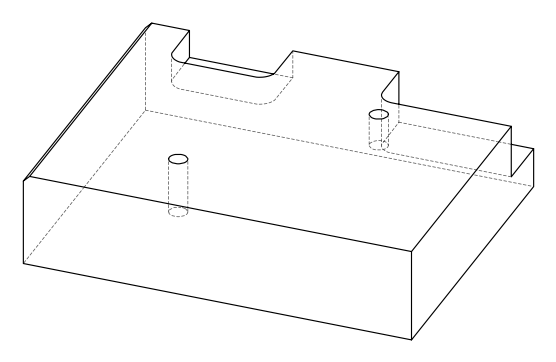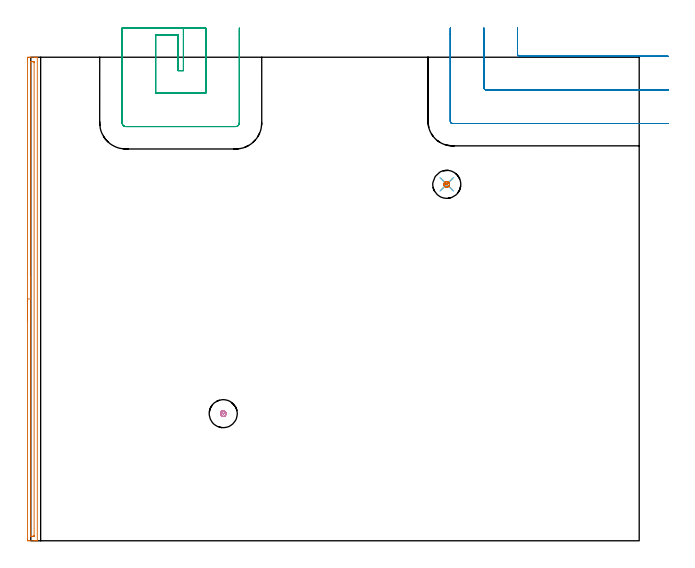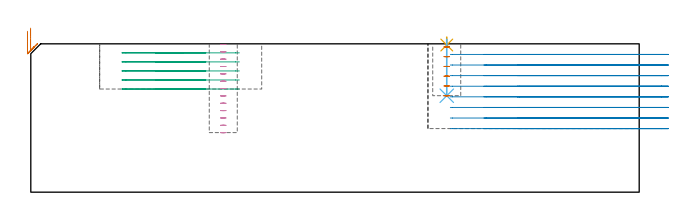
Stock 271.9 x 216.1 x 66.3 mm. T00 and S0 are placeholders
(PLAN: 7 operations, 5 tool changes, 14.1 min)
(1 AREA_MILL | FG_CHAMFER_SURFACE | UGT0205_001 | 3.63 min | 2096 mm3)
(2 MILL_CORNER_NOTCH_RECTANGULAR | CORNER_NOTCH_RECTANGULAR | UGT0201_094 | Follow Part, ap 5, ae 75% | 5.9 min | 140712 mm3)
(3 MILL_SLOT | SLOT_PARTIAL_RECTANGULAR | UGT0201_094 | Follow Part, ap 5, ae 75% | 3.52 min | 58778 mm3)
(4 MILL_BLIND_HOLE_FROM_SOLID_MATERIAL | STEP1POCKET | NXT0201_013 | Spiral | 0.62 min | 4878 mm3)
(5 SPOT_DRILL | STEP1POCKET_1 | NXT0321_9005460120000 | 0.03 min | 13 mm3)
(6 DRILL_BLIND_HOLE_INTO_CENTER | STEP1POCKET_1 | NXT0301_086 | 0.1 min | 2268 mm3)
(7 MILL_ROUGH_BLIND_HOLE_CONTOUR | STEP1POCKET_1 | NXT0201_013 | Spiral | 0.29 min | 585 mm3)
(TOOL UGT0205_001 | Chamfer Mill 20 x 3 x 45 deg. | D20 FL50 Z2)
(TOOL UGT0201_094 | End mill 20 mm | D20 FL38 Z4)
(TOOL NXT0201_013 | ENDMILL 10mm | D10 FL30 Z4)
(TOOL NXT0321_9005460120000 | NC Spot Drill, 142deg, 12mm, Carbide, Uncoated | D12 PA142 FL30 Z2)
(TOOL NXT0301_086 | Carbide Drill 11.5mm [860.1-1150-035A1-MM 2214] | D11.5 PA140 FL55 Z2)
(OP 1 AREA_MILL)
G17 G21 G94 G90
T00 M6
G54
G17 G0 G90 X-1.5 Y98.05 S1061 M3
G43 Z76.3 H0
Z71.9
G94 G1 Y98.088 Z71.028 F250.
Y98.202 Z70.163
Y98.391 Z69.312
Y98.653 Z68.48
Y98.987 Z67.674
Y99.39 Z66.9
Y99.858 Z66.164
Y100.39 Z65.472
Y100.979 Z64.829
Y101.622 Z64.24
Y102.314 Z63.708
Y103.05 Z63.24
Y103.824 Z62.837
Y104.63 Z62.503
Y105.462 Z62.241
Y106.314 Z62.052
Y107.178 Z61.938
Y108.05 Z61.9
Y215.057
X-1.499 Y215.505 Z61.901
X-1.495 Y215.943 Z61.902
X-1.491 Y216.09 Z61.905
X-1.061 Y216.1 Z62.334
X-0.476 Z62.921
X-0.181 Z63.216
X1.581 Z64.975
X2.171 Z65.57
X2.461 Z65.86
X2.607 Y216.099 Z66.006
X2.894 Y216.09 Z66.293
X2.9 Y215.95 Z66.3
Y0.15
X2.894 Y0.01 Z66.293
X2.605 Y0. Z66.004
X2.171 Z65.571
X1.581 Z64.975
X-0.476 Z62.921
X-1.061 Y0.002 Z62.334
X-1.293 Y0.004 Z62.102
X-1.491 Y0.01 Z61.905
X-1.494 Y0.157 Z61.902
X-1.499 Y0.595 Z61.901
X-1.5 Y1.04 Z61.9
Y108.05
X-0.086 Z63.314
X-0.085 Y213.92 Z63.315
X-0.084 Y214.019 Z63.316
X-0.082 Y214.068 Z63.318
X-0.08 Y214.085 Z63.32
X-0.048 Y214.09 Z63.352
X0.328 Y214.098 Z63.728
X0.7 Y214.099 Z64.1
X1.21 Y214.096 Z64.61
X1.396 Y214.09 Z64.796
X1.479 Y214.074 Z64.879
X1.484 Y213.819 Z64.884
X1.485 Y213.721 Z64.885
X1.486 Y2.379 Z64.886
X1.485 Y2.18 Z64.885
X1.484 Y2.081 Z64.884
X1.481 Y2.032 Z64.881
X1.48 Y2.015 Z64.88
X1.448 Y2.01 Z64.848
X1.072 Y2.002 Z64.472
X0.7 Y2.001 Z64.1
X0.19 Y2.004 Z63.59
X0.004 Y2.01 Z63.404
X-0.079 Y2.026 Z63.321
X-0.084 Y2.281 Z63.316
X-0.085 Y2.379 Z63.315
X-0.086 Y108.05 Z63.314
Y108.922 Z63.352
Y109.786 Z63.466
Y110.638 Z63.655
Y111.47 Z63.917
Y112.276 Z64.251
Y113.05 Z64.654
Y113.786 Z65.123
Y114.478 Z65.654
Y115.121 Z66.243
Y115.71 Z66.886
Y116.242 Z67.578
Y116.71 Z68.314
Y117.113 Z69.088
Y117.447 Z69.894
Y117.709 Z70.726
Y117.898 Z71.578
Y118.012 Z72.443
Y118.05 Z73.314
G0 Z76.3
M5
M2
(OP 2 MILL_CORNER_NOTCH_RECTANGULAR)
G17 G21 G94 G90
T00 M6
G54
G17 G0 G90 X217.5 Y229.1 S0 M3
G43 Z76.3 H0
Z61.562
G94 G1 Y226.1 F250.
Y217.496 F500.
G3 X218.496 Y216.5 R1.
G1 X281.892
X284.892 F250.
G0 Z76.3
X202.5 Y229.1
Z61.562
G1 Y226.1
Y202.496 F500.
G3 X203.496 Y201.5 R1.
G1 X281.9
X284.9 F250.
G0 Z76.3
X187.5 Y229.1
Z61.562
G1 Y226.1
Y187.496 F500.
G3 X188.496 Y186.5 R1.
G1 X281.9
X284.9 F250.
G0 Z76.3
X217.5 Y229.1
Z56.825
G1 Y226.1
Y217.496 F500.
G3 X218.496 Y216.5 R1.
G1 X281.892
X284.892 F250.
G0 Z76.3
X202.5 Y229.1
Z56.825
G1 Y226.1
Y202.496 F500.
G3 X203.496 Y201.5 R1.
G1 X281.9
X284.9 F250.
G0 Z76.3
X187.5 Y229.1
Z56.825
G1 Y226.1
Y187.496 F500.
G3 X188.496 Y186.5 R1.
G1 X281.9
X284.9 F250.
G0 Z76.3
X217.5 Y229.1
Z52.087
G1 Y226.1
Y217.496 F500.
G3 X218.496 Y216.5 R1.
G1 X281.892
X284.892 F250.
G0 Z76.3
X202.5 Y229.1
Z52.087
G1 Y226.1
Y202.496 F500.
G3 X203.496 Y201.5 R1.
G1 X281.9
X284.9 F250.
G0 Z76.3
X187.5 Y229.1
Z52.087
G1 Y226.1
Y187.496 F500.
G3 X188.496 Y186.5 R1.
G1 X281.9
X284.9 F250.
G0 Z76.3
X217.5 Y229.1
Z47.35
G1 Y226.1
Y217.496 F500.
G3 X218.496 Y216.5 R1.
G1 X281.892
X284.892 F250.
G0 Z76.3
X202.5 Y229.1
Z47.35
G1 Y226.1
Y202.496 F500.
G3 X203.496 Y201.5 R1.
G1 X281.9
X284.9 F250.
G0 Z76.3
X187.5 Y229.1
Z47.35
G1 Y226.1
Y187.496 F500.
G3 X188.496 Y186.5 R1.
G1 X281.9
X284.9 F250.
G0 Z76.3
X217.5 Y229.1
Z42.612
G1 Y226.1
Y217.496 F500.
G3 X218.496 Y216.5 R1.
G1 X281.892
X284.892 F250.
G0 Z76.3
X202.5 Y229.1
Z42.612
G1 Y226.1
Y202.496 F500.
G3 X203.496 Y201.5 R1.
G1 X281.9
X284.9 F250.
G0 Z76.3
X187.5 Y229.1
Z42.612
G1 Y226.1
Y187.496 F500.
G3 X188.496 Y186.5 R1.
G1 X281.9
X284.9 F250.
G0 Z76.3
X217.5 Y229.1
Z37.875
G1 Y226.1
Y217.496 F500.
G3 X218.496 Y216.5 R1.
G1 X281.892
X284.892 F250.
G0 Z76.3
X202.5 Y229.1
Z37.875
G1 Y226.1
Y202.496 F500.
G3 X203.496 Y201.5 R1.
G1 X281.9
X284.9 F250.
G0 Z76.3
X187.5 Y229.1
Z37.875
G1 Y226.1
Y187.496 F500.
G3 X188.496 Y186.5 R1.
G1 X281.9
X284.9 F250.
G0 Z76.3
X217.5 Y229.1
Z33.137
G1 Y226.1
Y217.496 F500.
G3 X218.496 Y216.5 R1.
G1 X281.892
X284.892 F250.
G0 Z76.3
X202.5 Y229.1
Z33.137
G1 Y226.1
Y202.496 F500.
G3 X203.496 Y201.5 R1.
G1 X281.9
X284.9 F250.
G0 Z76.3
X187.5 Y229.1
Z33.137
G1 Y226.1
Y187.496 F500.
G3 X188.496 Y186.5 R1.
G1 X281.9
X284.9 F250.
G0 Z76.3
X217.5 Y229.1
Z28.4
G1 Y226.1
Y217.496 F500.
G3 X218.496 Y216.5 R1.
G1 X281.892
X284.892 F250.
G0 Z76.3
X202.5 Y229.1
Z28.4
G1 Y226.1
Y202.496 F500.
G3 X203.496 Y201.5 R1.
G1 X281.9
X284.9 F250.
G0 Z76.3
X187.5 Y229.1
Z28.4
G1 Y226.1
Y187.496 F500.
G3 X188.496 Y186.5 R1.
G1 X281.9
X284.9 F250.
G0 Z76.3
M5
M2
(OP 3 MILL_SLOT)
G17 G21 G94 G90
T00 M6
G54
G17 G0 G90 X68.2 Y229.1 S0 M3
G43 Z76.3 H0
Z62.26
G94 G1 Y226.1 F250.
Y210.1 F500.
X65.8
Y226.1
X55.8
Y200.1
X78.2
Y226.1
Y229.1 F250.
X40.8
Y226.1
Y186.8 F500.
G3 X42.5 Y185.1 R1.7
G1 X91.5
G3 X93.2 Y186.8 R1.7
G1 Y226.1
Y229.1 F250.
G0 X68.2 Z58.22
G1 Y226.1
Y210.1 F500.
X65.8
Y226.1
X55.8
Y200.1
X78.2
Y226.1
Y229.1 F250.
X40.8
Y226.1
Y186.8 F500.
G3 X42.5 Y185.1 R1.7
G1 X91.5
G3 X93.2 Y186.8 R1.7
G1 Y226.1
Y229.1 F250.
G0 X68.2 Z54.18
G1 Y226.1
Y210.1 F500.
X65.8
Y226.1
X55.8
Y200.1
X78.2
Y226.1
Y229.1 F250.
X40.8
Y226.1
Y186.8 F500.
G3 X42.5 Y185.1 R1.7
G1 X91.5
G3 X93.2 Y186.8 R1.7
G1 Y226.1
Y229.1 F250.
G0 X68.2 Z50.14
G1 Y226.1
Y210.1 F500.
X65.8
Y226.1
X55.8
Y200.1
X78.2
Y226.1
Y229.1 F250.
X40.8
Y226.1
Y186.8 F500.
G3 X42.5 Y185.1 R1.7
G1 X91.5
G3 X93.2 Y186.8 R1.7
G1 Y226.1
Y229.1 F250.
G0 X68.2 Z46.1
G1 Y226.1
Y210.1 F500.
X65.8
Y226.1
X55.8
Y200.1
X78.2
Y226.1
Y229.1 F250.
X40.8
Y226.1
Y186.8 F500.
G3 X42.5 Y185.1 R1.7
G1 X91.5
G3 X93.2 Y186.8 R1.7
G1 Y226.1
Y229.1 F250.
G0 Z76.3
M5
M2
(OP 4 MILL_BLIND_HOLE_FROM_SOLID_MATERIAL)
G17 G21 G94 G90
T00 M6
G54
G17 G0 G90 X86. Y56.8 S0 M3
G43 Z76.3 H0
Z66.015
G94 G3 X86.625 Y57.425 R0.625 F250.
X86. Y58.05 R0.625
X84.75 Y56.8 R1.25
X86. Y58.05 R-1.25
X85.375 Y57.425 R0.625
X86. Y56.8 R0.625
G0 Z62.731
G3 X86.625 Y57.425 R0.625
X86. Y58.05 R0.625
X84.75 Y56.8 R1.25
X86. Y58.05 R-1.25
X85.375 Y57.425 R0.625
X86. Y56.8 R0.625
G0 Z59.446
G3 X86.625 Y57.425 R0.625
X86. Y58.05 R0.625
X84.75 Y56.8 R1.25
X86. Y58.05 R-1.25
X85.375 Y57.425 R0.625
X86. Y56.8 R0.625
G0 Z56.162
G3 X86.625 Y57.425 R0.625
X86. Y58.05 R0.625
X84.75 Y56.8 R1.25
X86. Y58.05 R-1.25
X85.375 Y57.425 R0.625
X86. Y56.8 R0.625
G0 Z52.877
G3 X86.625 Y57.425 R0.625
X86. Y58.05 R0.625
X84.75 Y56.8 R1.25
X86. Y58.05 R-1.25
X85.375 Y57.425 R0.625
X86. Y56.8 R0.625
G0 Z49.592
G3 X86.625 Y57.425 R0.625
X86. Y58.05 R0.625
X84.75 Y56.8 R1.25
X86. Y58.05 R-1.25
X85.375 Y57.425 R0.625
X86. Y56.8 R0.625
G0 Z46.308
G3 X86.625 Y57.425 R0.625
X86. Y58.05 R0.625
X84.75 Y56.8 R1.25
X86. Y58.05 R-1.25
X85.375 Y57.425 R0.625
X86. Y56.8 R0.625
G0 Z43.023
G3 X86.625 Y57.425 R0.625
X86. Y58.05 R0.625
X84.75 Y56.8 R1.25
X86. Y58.05 R-1.25
X85.375 Y57.425 R0.625
X86. Y56.8 R0.625
G0 Z39.738
G3 X86.625 Y57.425 R0.625
X86. Y58.05 R0.625
X84.75 Y56.8 R1.25
X86. Y58.05 R-1.25
X85.375 Y57.425 R0.625
X86. Y56.8 R0.625
G0 Z36.454
G3 X86.625 Y57.425 R0.625
X86. Y58.05 R0.625
X84.75 Y56.8 R1.25
X86. Y58.05 R-1.25
X85.375 Y57.425 R0.625
X86. Y56.8 R0.625
G0 Z33.169
G3 X86.625 Y57.425 R0.625
X86. Y58.05 R0.625
X84.75 Y56.8 R1.25
X86. Y58.05 R-1.25
X85.375 Y57.425 R0.625
X86. Y56.8 R0.625
G0 Z29.885
G3 X86.625 Y57.425 R0.625
X86. Y58.05 R0.625
X84.75 Y56.8 R1.25
X86. Y58.05 R-1.25
X85.375 Y57.425 R0.625
X86. Y56.8 R0.625
G0 Z26.6
G3 X86.625 Y57.425 R0.625
X86. Y58.05 R0.625
X84.75 Y56.8 R1.25
X86. Y58.05 R-1.25
X85.375 Y57.425 R0.625
X86. Y56.8 R0.625
G0 Z76.3
M5
M2
(OP 5 SPOT_DRILL)
G17 G21 G94 G90
T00 M6
G54
G17 G0 G90 X185.9 Y159.3 S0 M3
G43 Z76.3 H0
G94 G81 G98 Z65.762 F250. R69.3
G80
M5
M2
(OP 6 DRILL_BLIND_HOLE_INTO_CENTER)
G17 G21 G94 G90
T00 M6
G54
G17 G0 G90 X185.9 Y159.3 S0 M3
G43 Z76.3 H1
G94 G81 G98 Z43.1 F250. R68.3
G80
M5
M2
(OP 7 MILL_ROUGH_BLIND_HOLE_CONTOUR)
G17 G21 G94 G90
T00 M6
G54
G17 G0 G90 X185.9 Y159.3 S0 M3
G43 Z76.3 H0
Z64.933
G94 G3 X186.525 Y159.925 R0.625 F250.
X185.9 Y160.55 R0.625
X184.65 Y159.3 R1.25
X185.9 Y160.55 R-1.25
X185.275 Y159.925 R0.625
X185.9 Y159.3 R0.625
G0 Z60.567
G3 X186.525 Y159.925 R0.625
X185.9 Y160.55 R0.625
X184.65 Y159.3 R1.25
X185.9 Y160.55 R-1.25
X185.275 Y159.925 R0.625
X185.9 Y159.3 R0.625
G0 Z56.2
G3 X186.525 Y159.925 R0.625
X185.9 Y160.55 R0.625
X184.65 Y159.3 R1.25
X185.9 Y160.55 R-1.25
X185.275 Y159.925 R0.625
X185.9 Y159.3 R0.625
G0 Z51.833
G3 X186.525 Y159.925 R0.625
X185.9 Y160.55 R0.625
X184.65 Y159.3 R1.25
X185.9 Y160.55 R-1.25
X185.275 Y159.925 R0.625
X185.9 Y159.3 R0.625
G0 Z47.467
G3 X186.525 Y159.925 R0.625
X185.9 Y160.55 R0.625
X184.65 Y159.3 R1.25
X185.9 Y160.55 R-1.25
X185.275 Y159.925 R0.625
X185.9 Y159.3 R0.625
G0 Z43.1
G3 X186.525 Y159.925 R0.625
X185.9 Y160.55 R0.625
X184.65 Y159.3 R1.25
X185.9 Y160.55 R-1.25
X185.275 Y159.925 R0.625
X185.9 Y159.3 R0.625
G0 Z76.3
M5
M2
